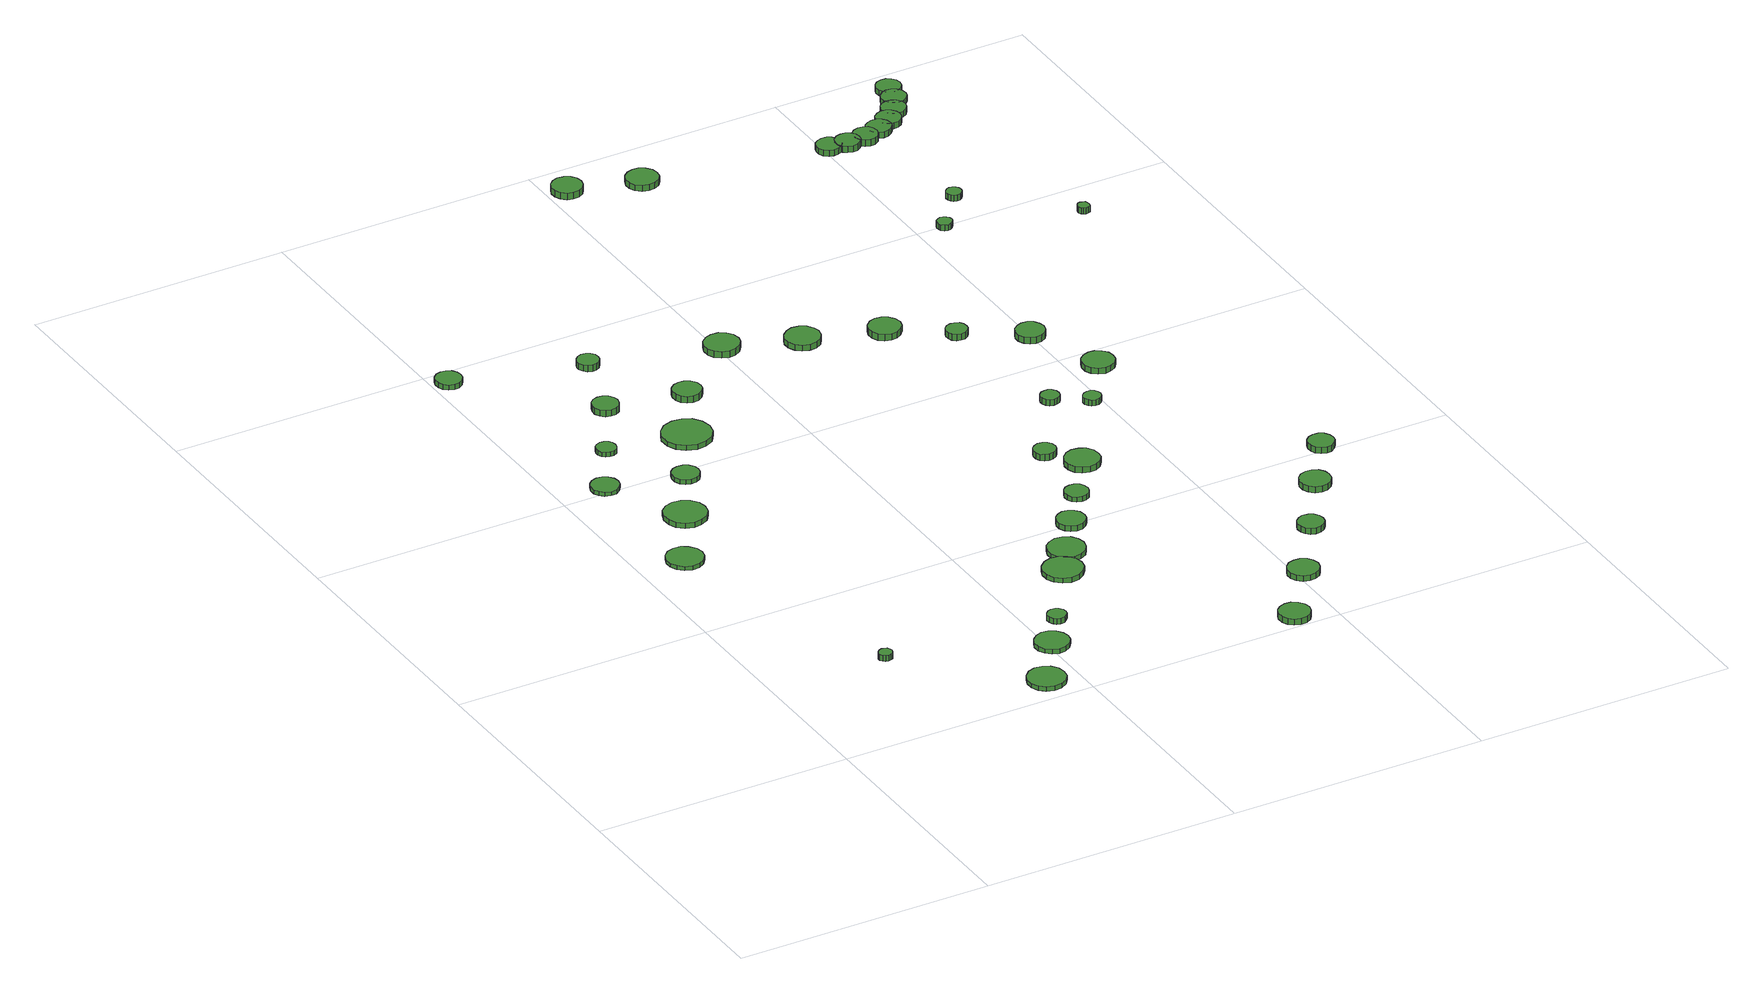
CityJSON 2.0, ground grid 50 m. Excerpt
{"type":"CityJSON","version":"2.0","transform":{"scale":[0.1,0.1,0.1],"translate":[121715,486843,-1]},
"CityObjects":{
"tree1":{"type":"SolitaryVegetationObject","attributes":{"function":"something"},"geometry":[{"type":"MultiSurface","lod":"1","boundaries":[[[0,1,2,3,4,5,6,7,8,9,10,11,12,13,14]],[[15,16,17,18,19,20,21,22,23,24,25,26,27,28,29]],[[0,29,28,1]],[[1,28,27,2]],[[2,27,26,3]],[[3,26,25,4]],[[4,25,24,5]],[[5,24,23,6]],[[6,23,22,7]],[[7,22,21,8]],[[8,21,20,9]],[[9,20,19,10]],[[10,19,18,11]],[[11,18,17,12]],[[12,17,16,13]],[[13,16,15,14]],[[14,15,29,0]]]}]},
"tree2":{"type":"SolitaryVegetationObject","attributes":{"function":"something"},"geometry":[{"type":"MultiSurface","lod":"1","boundaries":[[[30,31,32,33,34,35,36,37,38,39,40,41,42,43,44]],[[45,46,47,48,49,50,51,52,53,54,55,56,57,58,59]],[[30,59,58,31]],[[31,58,57,32]],[[32,57,56,33]],[[33,56,55,34]],[[34,55,54,35]],[[35,54,53,36]],[[36,53,52,37]],[[37,52,51,38]],[[38,51,50,39]],[[39,50,49,40]],[[40,49,48,41]],[[41,48,47,42]],[[42,47,46,43]],[[43,46,45,44]],[[44,45,59,30]]]}]},
"tree3":{"type":"SolitaryVegetationObject","attributes":{"function":"something"},"geometry":[{"type":"MultiSurface","lod":"1","boundaries":[[[60,61,62,63,64,65,66,67,68,69,70,71,72,73,74]],[[75,76,77,78,79,80,81,82,83,84,85,86,87,88,89]],[[60,89,88,61]],[[61,88,87,62]],[[62,87,86,63]],[[63,86,85,64]],[[64,85,84,65]],[[65,84,83,66]],[[66,83,82,67]],[[67,82,81,68]],[[68,81,80,69]],[[69,80,79,70]],[[70,79,78,71]],[[71,78,77,72]],[[72,77,76,73]],[[73,76,75,74]],[[74,75,89,60]]]}]},
"tree4":{"type":"SolitaryVegetationObject","attributes":{"function":"something"},"geometry":[{"type":"MultiSurface","lod":"1","boundaries":[[[90,91,92,93,94,95,96,97,98,99,100,101,102,103,104]],[[105,106,107,108,109,110,111,112,113,114,115,116,117,118,119]],[[90,119,118,91]],[[91,118,117,92]],[[92,117,116,93]],[[93,116,115,94]],[[94,115,114,95]],[[95,114,113,96]],[[96,113,112,97]],[[97,112,111,98]],[[98,111,110,99]],[[99,110,109,100]],[[100,109,108,101]],[[101,108,107,102]],[[102,107,106,103]],[[103,106,105,104]],[[104,105,119,90]]]}]},
"tree5":{"type":"SolitaryVegetationObject","attributes":{"function":"something"},"geometry":[{"type":"MultiSurface","lod":"1","boundaries":[[[120,121,122,123,124,125,126,127,128,129,130,131,132,133,134]],[[135,136,137,138,139,140,141,142,143,144,145,146,147,148,149]],[[120,149,148,121]],[[121,148,147,122]],[[122,147,146,123]],[[123,146,145,124]],[[124,145,144,125]],[[125,144,143,126]],[[126,143,142,127]],[[127,142,141,128]],[[128,141,140,129]],[[129,140,139,130]],[[130,139,138,131]],[[131,138,137,132]],[[132,137,136,133]],[[133,136,135,134]],[[134,135,149,120]]]}]},
"tree6":{"type":"SolitaryVegetationObject","attributes":{"function":"something"},"geometry":[{"type":"MultiSurface","lod":"1","boundaries":[[[150,151,152,153,154,155,156,157,158,159,160,161,162,163,164]],[[165,166,167,168,169,170,171,172,173,174,175,176,177,178,179]],[[150,179,178,151]],[[151,178,177,152]],[[152,177,176,153]],[[153,176,175,154]],[[154,175,174,155]],[[155,174,173,156]],[[156,173,172,157]],[[157,172,171,158]],[[158,171,170,159]],[[159,170,169,160]],[[160,169,168,161]],[[161,168,167,162]],[[162,167,166,163]],[[163,166,165,164]],[[164,165,179,150]]]}]},
"tree7":{"type":"SolitaryVegetationObject","attributes":{"function":"something"},"geometry":[{"type":"MultiSurface","lod":"1","boundaries":[[[180,181,182,183,184,185,186,187,188,189,190,191,192,193,194]],[[195,196,197,198,199,200,201,202,203,204,205,206,207,208,209]],[[180,209,208,181]],[[181,208,207,182]],[[182,207,206,183]],[[183,206,205,184]],[[184,205,204,185]],[[185,204,203,186]],[[186,203,202,187]],[[187,202,201,188]],[[188,201,200,189]],[[189,200,199,190]],[[190,199,198,191]],[[191,198,197,192]],[[192,197,196,193]],[[193,196,195,194]],[[194,195,209,180]]]}]},
"tree8":{"type":"SolitaryVegetationObject","attributes":{"function":"something"},"geometry":[{"type":"MultiSurface","lod":"1","boundaries":[[[210,211,212,213,214,215,216,217,218,219,220,221,222,223,224]],[[225,226,227,228,229,230,231,232,233,234,235,236,237,238,239]],[[210,239,238,211]],[[211,238,237,212]],[[212,237,236,213]],[[213,236,235,214]],[[214,235,234,215]],[[215,234,233,216]],[[216,233,232,217]],[[217,232,231,218]],[[218,231,230,219]],[[219,230,229,220]],[[220,229,228,221]],[[221,228,227,222]],[[222,227,226,223]],[[223,226,225,224]],[[224,225,239,210]]]}]},
"tree9":{"type":"SolitaryVegetationObject","attributes":{"function":"something"},"geometry":[{"type":"MultiSurface","lod":"1","boundaries":[[[240,241,242,243,244,245,246,247,248,249,250,251,252,253,254]],[[255,256,257,258,259,260,261,262,263,264,265,266,267,268,269]],[[240,269,268,241]],[[241,268,267,242]],[[242,267,266,243]],[[243,266,265,244]],[[244,265,264,245]],[[245,264,263,246]],[[246,263,262,247]],[[247,262,261,248]],[[248,261,260,249]],[[249,260,259,250]],[[250,259,258,251]],[[251,258,257,252]],[[252,257,256,253]],[[253,256,255,254]],[[254,255,269,240]]]}]},
"tree10":{"type":"SolitaryVegetationObject","attributes":{"function":"something"},"geometry":[{"type":"MultiSurface","lod":"1","boundaries":[[[270,271,272,273,274,275,276,277,278,279,280,281,282,283,284]],[[285,286,287,288,289,290,291,292,293,294,295,296,297,298,299]],[[270,299,298,271]],[[271,298,297,272]],[[272,297,296,273]],[[273,296,295,274]],[[274,295,294,275]],[[275,294,293,276]],[[276,293,292,277]],[[277,292,291,278]],[[278,291,290,279]],[[279,290,289,280]],[[280,289,288,281]],[[281,288,287,282]],[[282,287,286,283]],[[283,286,285,284]],[[284,285,299,270]]]}]},
"tree11":{"type":"SolitaryVegetationObject","attributes":{"function":"something"},"geometry":[{"type":"MultiSurface","lod":"1","boundaries":[[[300,301,302,303,304,305,306,307,308,309,310,311,312,313,314]],[[315,316,317,318,319,320,321,322,323,324,325,326,327,328,329]],[[300,329,328,301]],[[301,328,327,302]],[[302,327,326,303]],[[303,326,325,304]],[[304,325,324,305]],[[305,324,323,306]],[[306,323,322,307]],[[307,322,321,308]],[[308,321,320,309]],[[309,320,319,310]],[[310,319,318,311]],[[311,318,317,312]],[[312,317,316,313]],[[313,316,315,314]],[[314,315,329,300]]]}]},
"tree12":{"type":"SolitaryVegetationObject","attributes":{"function":"something"},"geometry":[{"type":"MultiSurface","lod":"1","boundaries":[[[330,331,332,333,334,335,336,337,338,339,340,341,342,343,344]],[[345,346,347,348,349,350,351,352,353,354,355,356,357,358,359]],[[330,359,358,331]],[[331,358,357,332]],[[332,357,356,333]],[[333,356,355,334]],[[334,355,354,335]],[[335,354,353,336]],[[336,353,352,337]],[[337,352,351,338]],[[338,351,350,339]],[[339,350,349,340]],[[340,349,348,341]],[[341,348,347,342]],[[342,347,346,343]],[[343,346,345,344]],[[344,345,359,330]]]}]},
"tree13":{"type":"SolitaryVegetationObject","attributes":{"function":"something"},"geometry":[{"type":"MultiSurface","lod":"1","boundaries":[[[360,361,362,363,364,365,366,367,368,369,370,371,372,373,374]],[[375,376,377,378,379,380,381,382,383,384,385,386,387,388,389]],[[360,389,388,361]],[[361,388,387,362]],[[362,387,386,363]],[[363,386,385,364]],[[364,385,384,365]],[[365,384,383,366]],[[366,383,382,367]],[[367,382,381,368]],[[368,381,380,369]],[[369,380,379,370]],[[370,379,378,371]],[[371,378,377,372]],[[372,377,376,373]],[[373,376,375,374]],[[374,375,389,360]]]}]},
"tree14":{"type":"SolitaryVegetationObject","attributes":{"function":"something"},"geometry":[{"type":"MultiSurface","lod":"1","boundaries":[[[390,391,392,393,394,395,396,397,398,399,400,401,402,403,404]],[[405,406,407,408,409,410,411,412,413,414,415,416,417,418,419]],[[390,419,418,391]],[[391,418,417,392]],[[392,417,416,393]],[[393,416,415,394]],[[394,415,414,395]],[[395,414,413,396]],[[396,413,412,397]],[[397,412,411,398]],[[398,411,410,399]],[[399,410,409,400]],[[400,409,408,401]],[[401,408,407,402]],[[402,407,406,403]],[[403,406,405,404]],[[404,405,419,390]]]}]},
"tree15":{"type":"SolitaryVegetationObject","attributes":{"function":"something"},"geometry":[{"type":"MultiSurface","lod":"1","boundaries":[[[420,421,422,423,424,425,426,427,428,429,430,431,432,433,434]],[[435,436,437,438,439,440,441,442,443,444,445,446,447,448,449]],[[420,449,448,421]],[[421,448,447,422]],[[422,447,446,423]],[[423,446,445,424]],[[424,445,444,425]],[[425,444,443,426]],[[426,443,442,427]],[[427,442,441,428]],[[428,441,440,429]],[[429,440,439,430]],[[430,439,438,431]],[[431,438,437,432]],[[432,437,436,433]],[[433,436,435,434]],[[434,435,449,420]]]}]},
"tree16":{"type":"SolitaryVegetationObject","attributes":{"function":"something"},"geometry":[{"type":"MultiSurface","lod":"1","boundaries":[[[450,451,452,453,454,455,456,457,458,459,460,461,462,463,464]],[[465,466,467,468,469,470,471,472,473,474,475,476,477,478,479]],[[450,479,478,451]],[[451,478,477,452]],[[452,477,476,453]],[[453,476,475,454]],[[454,475,474,455]],[[455,474,473,456]],[[456,473,472,457]],[[457,472,471,458]],[[458,471,470,459]],[[459,470,469,460]],[[460,469,468,461]],[[461,468,467,462]],[[462,467,466,463]],[[463,466,465,464]],[[464,465,479,450]]]}]},
"tree17":{"type":"SolitaryVegetationObject","attributes":{"function":"something"},"geometry":[{"type":"MultiSurface","lod":"1","boundaries":[[[480,481,482,483,484,485,486,487,488,489,490,491,492,493,494]],[[495,496,497,498,499,500,501,502,503,504,505,506,507,508,509]],[[480,509,508,481]],[[481,508,507,482]],[[482,507,506,483]],[[483,506,505,484]],[[484,505,504,485]],[[485,504,503,486]],[[486,503,502,487]],[[487,502,501,488]],[[488,501,500,489]],[[489,500,499,490]],[[490,499,498,491]],[[491,498,497,492]],[[492,497,496,493]],[[493,496,495,494]],[[494,495,509,480]]]}]},
"tree18":{"type":"SolitaryVegetationObject","attributes":{"function":"something"},"geometry":[{"type":"MultiSurface","lod":"1","boundaries":[[[510,511,512,513,514,515,516,517,518,519,520,521,522,523,524]],[[525,526,527,528,529,530,531,532,533,534,535,536,537,538,539]],[[510,539,538,511]],[[511,538,537,512]],[[512,537,536,513]],[[513,536,535,514]],[[514,535,534,515]],[[515,534,533,516]],[[516,533,532,517]],[[517,532,531,518]],[[518,531,530,519]],[[519,530,529,520]],[[520,529,528,521]],[[521,528,527,522]],[[522,527,526,523]],[[523,526,525,524]],[[524,525,539,510]]]}]},
"tree19":{"type":"SolitaryVegetationObject","attributes":{"function":"something"},"geometry":[{"type":"MultiSurface","lod":"1","boundaries":[[[540,541,542,543,544,545,546,547,548,549,550,551,552,553,554]],[[555,556,557,558,559,560,561,562,563,564,565,566,567,568,569]],[[540,569,568,541]],[[541,568,567,542]],[[542,567,566,543]],[[543,566,565,544]],[[544,565,564,545]],[[545,564,563,546]],[[546,563,562,547]],[[547,562,561,548]],[[548,561,560,549]],[[549,560,559,550]],[[550,559,558,551]],[[551,558,557,552]],[[552,557,556,553]],[[553,556,555,554]],[[554,555,569,540]]]}]},
"tree20":{"type":"SolitaryVegetationObject","attributes":{"function":"something"},"geometry":[{"type":"MultiSurface","lod":"1","boundaries":[[[570,571,572,573,574,575,576,577,578,579,580,581,582,583,584]],[[585,586,587,588,589,590,591,592,593,594,595,596,597,598,599]],[[570,599,598,571]],[[571,598,597,572]],[[572,597,596,573]],[[573,596,595,574]],[[574,595,594,575]],[[575,594,593,576]],[[576,593,592,577]],[[577,592,591,578]],[[578,591,590,579]],[[579,590,589,580]],[[580,589,588,581]],[[581,588,587,582]],[[582,587,586,583]],[[583,586,585,584]],[[584,585,599,570]]]}]},
"tree21":{"type":"SolitaryVegetationObject","attributes":{"function":"something"},"geometry":[{"type":"MultiSurface","lod":"1","boundaries":[[[600,601,602,603,604,605,606,607,608,609,610,611,612,613,614]],[[615,616,617,618,619,620,621,622,623,624,625,626,627,628,629]],[[600,629,628,601]],[[601,628,627,602]],[[602,627,626,603]],[[603,626,625,604]],[[604,625,624,605]],[[605,624,623,606]],[[606,623,622,607]],[[607,622,621,608]],[[608,621,620,609]],[[609,620,619,610]],[[610,619,618,611]],[[611,618,617,612]],[[612,617,616,613]],[[613,616,615,614]],[[614,615,629,600]]]}]},
"tree22":{"type":"SolitaryVegetationObject","attributes":{"function":"something"},"geometry":[{"type":"MultiSurface","lod":"1","boundaries":[[[630,631,632,633,634,635,636,637,638,639,640,641,642,643,644]],[[645,646,647,648,649,650,651,652,653,654,655,656,657,658,659]],[[630,659,658,631]],[[631,658,657,632]],[[632,657,656,633]],[[633,656,655,634]],[[634,655,654,635]],[[635,654,653,636]],[[636,653,652,637]],[[637,652,651,638]],[[638,651,650,639]],[[639,650,649,640]],[[640,649,648,641]],[[641,648,647,642]],[[642,647,646,643]],[[643,646,645,644]],[[644,645,659,630]]]}]},
"tree23":{"type":"SolitaryVegetationObject","attributes":{"function":"something"},"geometry":[{"type":"MultiSurface","lod":"1","boundaries":[[[660,661,662,663,664,665,666,667,668,669,670,671,672,673,674]],[[675,676,677,678,679,680,681,682,683,684,685,686,687,688,689]],[[660,689,688,661]],[[661,688,687,662]],[[662,687,686,663]],[[663,686,685,664]],[[664,685,684,665]],[[665,684,683,666]],[[666,683,682,667]],[[667,682,681,668]],[[668,681,680,669]],[[669,680,679,670]],[[670,679,678,671]],[[671,678,677,672]],[[672,677,676,673]],[[673,676,675,674]],[[674,675,689,660]]]}]},
"tree24":{"type":"SolitaryVegetationObject","attributes":{"function":"something"},"geometry":[{"type":"MultiSurface","lod":"1","boundaries":[[[690,691,692,693,694,695,696,697,698,699,700,701,702,703,704]],[[705,706,707,708,709,710,711,712,713,714,715,716,717,718,719]],[[690,719,718,691]],[[691,718,717,692]],[[692,717,716,693]],[[693,716,715,694]],[[694,715,714,695]],[[695,714,713,696]],[[696,713,712,697]],[[697,712,711,698]],[[698,711,710,699]],[[699,710,709,700]],[[700,709,708,701]],[[701,708,707,702]],[[702,707,706,703]],[[703,706,705,704]],[[704,705,719,690]]]}]},
"tree25":{"type":"SolitaryVegetationObject","attributes":{"function":"something"},"geometry":[{"type":"MultiSurface","lod":"1","boundaries":[[[720,721,722,723,724,725,726,727,728,729,730,731,732,733,734]],[[735,736,737,738,739,740,741,742,743,744,745,746,747,748,749]],[[720,749,748,721]],[[721,748,747,722]],[[722,747,746,723]],[[723,746,745,724]],[[724,745,744,725]],[[725,744,743,726]],[[726,743,742,727]],[[727,742,741,728]],[[728,741,740,729]],[[729,740,739,730]],[[730,739,738,731]],[[731,738,737,732]],[[732,737,736,733]],[[733,736,735,734]],[[734,735,749,720]]]}]},
"tree26":{"type":"SolitaryVegetationObject","attributes":{"function":"something"},"geometry":[{"type":"MultiSurface","lod":"1","boundaries":[[[750,751,752,753,754,755,756,757,758,759,760,761,762,763,764]],[[765,766,767,768,769,770,771,772,773,774,775,776,777,778,779]],[[750,779,778,751]],[[751,778,777,752]],[[752,777,776,753]],[[753,776,775,754]],[[754,775,774,755]],[[755,774,773,756]],[[756,773,772,757]],[[757,772,771,758]],[[758,771,770,759]],[[759,770,769,760]],[[760,769,768,761]],[[761,768,767,762]],[[762,767,766,763]],[[763,766,765,764]],[[764,765,779,750]]]}]},
"tree27":{"type":"SolitaryVegetationObject","attributes":{"function":"something"},"geometry":[{"type":"MultiSurface","lod":"1","boundaries":[[[780,781,782,783,784,785,786,787,788,789,790,791,792,793,794]],[[795,796,797,798,799,800,801,802,803,804,805,806,807,808,809]],[[780,809,808,781]],[[781,808,807,782]],[[782,807,806,783]],[[783,806,805,784]],[[784,805,804,785]],[[785,804,803,786]],[[786,803,802,787]],[[787,802,801,788]],[[788,801,800,789]],[[789,800,799,790]],[[790,799,798,791]],[[791,798,797,792]],[[792,797,796,793]],[[793,796,795,794]],[[794,795,809,780]]]}]},
"tree28":{"type":"SolitaryVegetationObject","attributes":{"function":"something"},"geometry":[{"type":"MultiSurface","lod":"1","boundaries":[[[810,811,812,813,814,815,816,817,818,819,820,821,822,823,824]],[[825,826,827,828,829,830,831,832,833,834,835,836,837,838,839]],[[810,839,838,811]],[[811,838,837,812]],[[812,837,836,813]],[[813,836,835,814]],[[814,835,834,815]],[[815,834,833,816]],[[816,833,832,817]],[[817,832,831,818]],[[818,831,830,819]],[[819,830,829,820]],[[820,829,828,821]],[[821,828,827,822]],[[822,827,826,823]],[[823,826,825,824]],[[824,825,839,810]]]}]},
"tree29":{"type":"SolitaryVegetationObject","attributes":{"function":"something"},"geometry":[{"type":"MultiSurface","lod":"1","boundaries":[[[840,841,842,843,844,845,846,847,848,849,850,851,852,853,854]],[[855,856,857,858,859,860,861,862,863,864,865,866,867,868,869]],[[840,869,868,841]],[[841,868,867,842]],[[842,867,866,843]],[[843,866,865,844]],[[844,865,864,845]],[[845,864,863,846]],[[846,863,862,847]],[[847,862,861,848]],[[848,861,860,849]],[[849,860,859,850]],[[850,859,858,851]],[[851,858,857,852]],[[852,857,856,853]],[[853,856,855,854]],[[854,855,869,840]]]}]},
"tree30":{"type":"SolitaryVegetationObject","attributes":{"function":"something"},"geometry":[{"type":"MultiSurface","lod":"1","boundaries":[[[870,871,872,873,874,875,876,877,878,879,880,881,882,883,884]],[[885,886,887,888,889,890,891,892,893,894,895,896,897,898,899]],[[870,899,898,871]],[[871,898,897,872]],[[872,897,896,873]],[[873,896,895,874]],[[874,895,894,875]],[[875,894,893,876]],[[876,893,892,877]],[[877,892,891,878]],[[878,891,890,879]],[[879,890,889,880]],[[880,889,888,881]],[[881,888,887,882]],[[882,887,886,883]],[[883,886,885,884]],[[884,885,899,870]]]}]},
"tree31":{"type":"SolitaryVegetationObject","attributes":{"function":"something"},"geometry":[{"type":"MultiSurface","lod":"1","boundaries":[[[900,901,902,903,904,905,906,907,908,909,910,911,912,913,914]],[[915,916,917,918,919,920,921,922,923,924,925,926,927,928,929]],[[900,929,928,901]],[[901,928,927,902]],[[902,927,926,903]],[[903,926,925,904]],[[904,925,924,905]],[[905,924,923,906]],[[906,923,922,907]],[[907,922,921,908]],[[908,921,920,909]],[[909,920,919,910]],[[910,919,918,911]],[[911,918,917,912]],[[912,917,916,913]],[[913,916,915,914]],[[914,915,929,900]]]}]},
"tree32":{"type":"SolitaryVegetationObject","attributes":{"function":"something"},"geometry":[{"type":"MultiSurface","lod":"1","boundaries":[[[930,931,932,933,934,935,936,937,938,939,940,941,942,943,944]],[[945,946,947,948,949,950,951,952,953,954,955,956,957,958,959]],[[930,959,958,931]],[[931,958,957,932]],[[932,957,956,933]],[[933,956,955,934]],[[934,955,954,935]],[[935,954,953,936]],[[936,953,952,937]],[[937,952,951,938]],[[938,951,950,939]],[[939,950,949,940]],[[940,949,948,941]],[[941,948,947,942]],[[942,947,946,943]],[[943,946,945,944]],[[944,945,959,930]]]}]},
"tree33":{"type":"SolitaryVegetationObject","attributes":{"function":"something"},"geometry":[{"type":"MultiSurface","lod":"1","boundaries":[[[960,961,962,963,964,965,966,967,968,969,970,971,972,973,974]],[[975,976,977,978,979,980,981,982,983,984,985,986,987,988,989]],[[960,989,988,961]],[[961,988,987,962]],[[962,987,986,963]],[[963,986,985,964]],[[964,985,984,965]],[[965,984,983,966]],[[966,983,982,967]],[[967,982,981,968]],[[968,981,980,969]],[[969,980,979,970]],[[970,979,978,971]],[[971,978,977,972]],[[972,977,976,973]],[[973,976,975,974]],[[974,975,989,960]]]}]},
"tree34":{"type":"SolitaryVegetationObject","attributes":{"function":"something"},"geometry":[{"type":"MultiSurface","lod":"1","boundaries":[[[990,991,992,993,994,995,996,997,998,999,1000,1001,1002,1003,1004]],[[1005,1006,1007,1008,1009,1010,1011,1012,1013,1014,1015,1016,1017,1018,1019]],[[990,1019,1018,991]],[[991,1018,1017,992]],[[992,1017,1016,993]],[[993,1016,1015,994]],[[994,1015,1014,995]],[[995,1014,1013,996]],[[996,1013,1012,997]],[[997,1012,1011,998]],[[998,1011,1010,999]],[[999,1010,1009,1000]],[[1000,1009,1008,1001]],[[1001,1008,1007,1002]],[[1002,1007,1006,1003]],[[1003,1006,1005,1004]],[[1004,1005,1019,990]]]}]},
"tree35":{"type":"SolitaryVegetationObject","attributes":{"function":"something"},"geometry":[{"type":"MultiSurface","lod":"1","boundaries":[[[1020,1021,1022,1023,1024,1025,1026,1027,1028,1029,1030,1031,1032,1033,1034]],[[1035,1036,1037,1038,1039,1040,1041,1042,1043,1044,1045,1046,1047,1048,1049]],[[1020,1049,1048,1021]],[[1021,1048,1047,1022]],[[1022,1047,1046,1023]],[[1023,1046,1045,1024]],[[1024,1045,1044,1025]],[[1025,1044,1043,1026]],[[1026,1043,1042,1027]],[[1027,1042,1041,1028]],[[1028,1041,1040,1029]],[[1029,1040,1039,1030]],[[1030,1039,1038,1031]],[[1031,1038,1037,1032]],[[1032,1037,1036,1033]],[[1033,1036,1035,1034]],[[1034,1035,1049,1020]]]}]},
"tree36":{"type":"SolitaryVegetationObject","attributes":{"function":"something"},"geometry":[{"type":"MultiSurface","lod":"1","boundaries":[[[1050,1051,1052,1053,1054,1055,1056,1057,1058,1059,1060,1061,1062,1063,1064]],[[1065,1066,1067,1068,1069,1070,1071,1072,1073,1074,1075,1076,1077,1078,1079]],[[1050,1079,1078,1051]],[[1051,1078,1077,1052]],[[1052,1077,1076,1053]],[[1053,1076,1075,1054]],[[1054,1075,1074,1055]],[[1055,1074,1073,1056]],[[1056,1073,1072,1057]],[[1057,1072,1071,1058]],[[1058,1071,1070,1059]],[[1059,1070,1069,1060]],[[1060,1069,1068,1061]],[[1061,1068,1067,1062]],[[1062,1067,1066,1063]],[[1063,1066,1065,1064]],[[1064,1065,1079,1050]]]}]},
"tree37":{"type":"SolitaryVegetationObject","attributes":{"function":"something"},"geometry":[{"type":"MultiSurface","lod":"1","boundaries":[[[1080,1081,1082,1083,1084,1085,1086,1087,1088,1089,1090,1091,1092,1093,1094]],[[1095,1096,1097,1098,1099,1100,1101,1102,1103,1104,1105,1106,1107,1108,1109]],[[1080,1109,1108,1081]],[[1081,1108,1107,1082]],[[1082,1107,1106,1083]],[[1083,1106,1105,1084]],[[1084,1105,1104,1085]],[[1085,1104,1103,1086]],[[1086,1103,1102,1087]],[[1087,1102,1101,1088]],[[1088,1101,1100,1089]],[[1089,1100,1099,1090]],[[1090,1099,1098,1091]],[[1091,1098,1097,1092]],[[1092,1097,1096,1093]],[[1093,1096,1095,1094]],[[1094,1095,1109,1080]]]}]},
"tree38":{"type":"SolitaryVegetationObject","attributes":{"function":"something"},"geometry":[{"type":"MultiSurface","lod":"1","boundaries":[[[1110,1111,1112,1113,1114,1115,1116,1117,1118,1119,1120,1121,1122,1123,1124]],[[1125,1126,1127,1128,1129,1130,1131,1132,1133,1134,1135,1136,1137,1138,1139]],[[1110,1139,1138,1111]],[[1111,1138,1137,1112]],[[1112,1137,1136,1113]],[[1113,1136,1135,1114]],[[1114,1135,1134,1115]],[[1115,1134,1133,1116]],[[1116,1133,1132,1117]],[[1117,1132,1131,1118]],[[1118,1131,1130,1119]],[[1119,1130,1129,1120]],[[1120,1129,1128,1121]],[[1121,1128,1127,1122]],[[1122,1127,1126,1123]],[[1123,1126,1125,1124]],[[1124,1125,1139,1110]]]}]},
"tree39":{"type":"SolitaryVegetationObject","attributes":{"function":"something"},"geometry":[{"type":"MultiSurface","lod":"1","boundaries":[[[1140,1141,1142,1143,1144,1145,1146,1147,1148,1149,1150,1151,1152,1153,1154]],[[1155,1156,1157,1158,1159,1160,1161,1162,1163,1164,1165,1166,1167,1168,1169]],[[1140,1169,1168,1141]],[[1141,1168,1167,1142]],[[1142,1167,1166,1143]],[[1143,1166,1165,1144]],[[1144,1165,1164,1145]],[[1145,1164,1163,1146]],[[1146,1163,1162,1147]],[[1147,1162,1161,1148]],[[1148,1161,1160,1149]],[[1149,1160,1159,1150]],[[1150,1159,1158,1151]],[[1151,1158,1157,1152]],[[1152,1157,1156,1153]],[[1153,1156,1155,1154]],[[1154,1155,1169,1140]]]}]},
"tree40":{"type":"SolitaryVegetationObject","attributes":{"function":"something"},"geometry":[{"type":"MultiSurface","lod":"1","boundaries":[[[1170,1171,1172,1173,1174,1175,1176,1177,1178,1179,1180,1181,1182,1183,1184]],[[1185,1186,1187,1188,1189,1190,1191,1192,1193,1194,1195,1196,1197,1198,1199]],[[1170,1199,1198,1171]],[[1171,1198,1197,1172]],[[1172,1197,1196,1173]],[[1173,1196,1195,1174]],[[1174,1195,1194,1175]],[[1175,1194,1193,1176]],[[1176,1193,1192,1177]],[[1177,1192,1191,1178]],[[1178,1191,1190,1179]],[[1179,1190,1189,1180]],[[1180,1189,1188,1181]],[[1181,1188,1187,1182]],[[1182,1187,1186,1183]],[[1183,1186,1185,1184]],[[1184,1185,1199,1170]]]}]},
"tree41":{"type":"SolitaryVegetationObject","attributes":{"function":"something"},"geometry":[{"type":"MultiSurface","lod":"1","boundaries":[[[1200,1201,1202,1203,1204,1205,1206,1207,1208,1209,1210,1211,1212,1213,1214]],[[1215,1216,1217,1218,1219,1220,1221,1222,1223,1224,1225,1226,1227,1228,1229]],[[1200,1229,1228,1201]],[[1201,1228,1227,1202]],[[1202,1227,1226,1203]],[[1203,1226,1225,1204]],[[1204,1225,1224,1205]],[[1205,1224,1223,1206]],[[1206,1223,1222,1207]],[[1207,1222,1221,1208]],[[1208,1221,1220,1209]],[[1209,1220,1219,1210]],[[1210,1219,1218,1211]],[[1211,1218,1217,1212]],[[1212,1217,1216,1213]],[[1213,1216,1215,1214]],[[1214,1215,1229,1200]]]}]},
"tree42":{"type":"SolitaryVegetationObject","attributes":{"function":"something"},"geometry":[{"type":"MultiSurface","lod":"1","boundaries":[[[1230,1231,1232,1233,1234,1235,1236,1237,1238,1239,1240,1241,1242,1243,1244]],[[1245,1246,1247,1248,1249,1250,1251,1252,1253,1254,1255,1256,1257,1258,1259]],[[1230,1259,1258,1231]],[[1231,1258,1257,1232]],[[1232,1257,1256,1233]],[[1233,1256,1255,1234]],[[1234,1255,1254,1235]],[[1235,1254,1253,1236]],[[1236,1253,1252,1237]],[[1237,1252,1251,1238]],[[1238,1251,1250,1239]],[[1239,1250,1249,1240]],[[1240,1249,1248,1241]],[[1241,1248,1247,1242]],[[1242,1247,1246,1243]],[[1243,1246,1245,1244]],[[1244,1245,1259,1230]]]}]},
"tree43":{"type":"SolitaryVegetationObject","attributes":{"function":"something"},"geometry":[{"type":"MultiSurface","lod":"1","boundaries":[[[1260,1261,1262,1263,1264,1265,1266,1267,1268,1269,1270,1271,1272,1273,1274]],[[1275,1276,1277,1278,1279,1280,1281,1282,1283,1284,1285,1286,1287,1288,1289]],[[1260,1289,1288,1261]],[[1261,1288,1287,1262]],[[1262,1287,1286,1263]],[[1263,1286,1285,1264]],[[1264,1285,1284,1265]],[[1265,1284,1283,1266]],[[1266,1283,1282,1267]],[[1267,1282,1281,1268]],[[1268,1281,1280,1269]],[[1269,1280,1279,1270]],[[1270,1279,1278,1271]],[[1271,1278,1277,1272]],[[1272,1277,1276,1273]],[[1273,1276,1275,1274]],[[1274,1275,1289,1260]]]}]},
"tree44":{"type":"SolitaryVegetationObject","attributes":{"function":"something"},"geometry":[{"type":"MultiSurface","lod":"1","boundaries":[[[1290,1291,1292,1293,1294,1295,1296,1297,1298,1299,1300,1301,1302,1303,1304]],[[1305,1306,1307,1308,1309,1310,1311,1312,1313,1314,1315,1316,1317,1318,1319]],[[1290,1319,1318,1291]],[[1291,1318,1317,1292]],[[1292,1317,1316,1293]],[[1293,1316,1315,1294]],[[1294,1315,1314,1295]],[[1295,1314,1313,1296]],[[1296,1313,1312,1297]],[[1297,1312,1311,1298]],[[1298,1311,1310,1299]],[[1299,1310,1309,1300]],[[1300,1309,1308,1301]],[[1301,1308,1307,1302]],[[1302,1307,1306,1303]],[[1303,1306,1305,1304]],[[1304,1305,1319,1290]]]}]},
"tree45":{"type":"SolitaryVegetationObject","attributes":{"function":"something"},"geometry":[{"type":"MultiSurface","lod":"1","boundaries":[[[1320,1321,1322,1323,1324,1325,1326,1327,1328,1329,1330,1331,1332,1333,1334]],[[1335,1336,1337,1338,1339,1340,1341,1342,1343,1344,1345,1346,1347,1348,1349]],[[1320,1349,1348,1321]],[[1321,1348,1347,1322]],[[1322,1347,1346,1323]],[[1323,1346,1345,1324]],[[1324,1345,1344,1325]],[[1325,1344,1343,1326]],[[1326,1343,1342,1327]],[[1327,1342,1341,1328]],[[1328,1341,1340,1329]],[[1329,1340,1339,1330]],[[1330,1339,1338,1331]],[[1331,1338,1337,1332]],[[1332,1337,1336,1333]],[[1333,1336,1335,1334]],[[1334,1335,1349,1320]]]}]},
"tree46":{"type":"SolitaryVegetationObject","attributes":{"function":"something"},"geometry":[{"type":"MultiSurface","lod":"1","boundaries":[[[1350,1351,1352,1353,1354,1355,1356,1357,1358,1359,1360,1361,1362,1363,1364]],[[1365,1366,1367,1368,1369,1370,1371,1372,1373,1374,1375,1376,1377,1378,1379]],[[1350,1379,1378,1351]],[[1351,1378,1377,1352]],[[1352,1377,1376,1353]],[[1353,1376,1375,1354]],[[1354,1375,1374,1355]],[[1355,1374,1373,1356]],[[1356,1373,1372,1357]],[[1357,1372,1371,1358]],[[1358,1371,1370,1359]],[[1359,1370,1369,1360]],[[1360,1369,1368,1361]],[[1361,1368,1367,1362]],[[1362,1367,1366,1363]],[[1363,1366,1365,1364]],[[1364,1365,1379,1350]]]}]}
},
"vertices":[
[242,262,21],[241,267,21],[238,272,21],[233,274,21],[228,275,21],[223,273,21],[219,270,21],[216,265,21],[216,259,21],[219,254,21],[223,251,21],[228,249,21],[233,250,21],[238,252,21],[241,257,21],[241,257,9],[238,252,9],[233,250,9],[228,249,9],[223,251,9],[219,254,9],[216,259,9],[216,265,9],[219,270,9],[223,273,9],[228,275,9],[233,274,9],[238,272,9],[241,267,9],[242,262,9],
[125,729,15],[122,743,15],[113,755,15],[101,763,15],[86,764,15],[72,760,15],[62,750,15],[56,736,15],[56,722,15],[62,709,15],[72,699,15],[86,694,15],[101,696,15],[113,703,15],[122,715,15],[122,715,7],[113,703,7],[101,696,7],[86,694,7],[72,699,7],[62,709,7],[56,722,7],[56,736,7],[62,750,7],[72,760,7],[86,764,7],[101,763,7],[113,755,7],[122,743,7],[125,729,7],
[117,1013,15],[115,1024,15],[108,1033,15],[99,1038,15],[88,1040,15],[77,1036,15],[69,1029,15],[64,1018,15],[64,1007,15],[69,997,15],[77,990,15],[88,986,15],[99,987,15],[108,993,15],[115,1002,15],[115,1002,7],[108,993,7],[99,987,7],[88,986,7],[77,990,7],[69,997,7],[64,1007,7],[64,1018,7],[69,1029,7],[77,1036,7],[88,1040,7],[99,1038,7],[108,1033,7],[115,1024,7],[117,1013,7],
[205,859,17],[202,875,17],[192,889,17],[177,897,17],[161,899,17],[145,894,17],[132,883,17],[126,867,17],[126,850,17],[132,835,17],[145,824,17],[161,819,17],[177,821,17],[192,829,17],[202,842,17],[202,842,7],[192,829,7],[177,821,7],[161,819,7],[145,824,7],[132,835,7],[126,850,7],[126,867,7],[132,883,7],[145,894,7],[161,899,7],[177,897,7],[192,889,7],[202,875,7],[205,859,7],
[474,57,15],[471,72,15],[462,84,15],[449,91,15],[434,93,15],[420,88,15],[409,78,15],[403,64,15],[403,50,15],[409,36,15],[420,26,15],[434,21,15],[449,23,15],[462,30,15],[471,42,15],[471,42,6],[462,30,6],[449,23,6],[434,21,6],[420,26,6],[409,36,6],[403,50,6],[403,64,6],[409,78,6],[420,88,6],[434,93,6],[449,91,6],[462,84,6],[471,72,6],[474,57,6],
[57,1465,16],[55,1475,16],[49,1484,16],[40,1489,16],[30,1490,16],[20,1487,16],[12,1480,16],[8,1470,16],[8,1460,16],[12,1450,16],[20,1443,16],[30,1440,16],[40,1441,16],[49,1446,16],[55,1455,16],[55,1455,6],[49,1446,6],[40,1441,6],[30,1440,6],[20,1443,6],[12,1450,6],[8,1460,6],[8,1470,6],[12,1480,6],[20,1487,6],[30,1490,6],[40,1489,6],[49,1484,6],[55,1475,6],[57,1465,6],
[175,1124,15],[173,1132,15],[169,1138,15],[162,1142,15],[154,1143,15],[146,1140,15],[140,1135,15],[137,1128,15],[137,1120,15],[140,1112,15],[146,1107,15],[154,1105,15],[162,1105,15],[169,1109,15],[173,1116,15],[173,1116,6],[169,1109,6],[162,1105,6],[154,1105,6],[146,1107,6],[140,1112,6],[137,1120,6],[137,1128,6],[140,1135,6],[146,1140,6],[154,1143,6],[162,1142,6],[169,1138,6],[173,1132,6],[175,1124,6],
[260,979,15],[258,989,15],[251,998,15],[242,1003,15],[231,1004,15],[221,1001,15],[213,994,15],[209,984,15],[209,973,15],[213,963,15],[221,956,15],[231,953,15],[242,954,15],[251,959,15],[258,968,15],[258,968,6],[251,959,6],[242,954,6],[231,953,6],[221,956,6],[213,963,6],[209,973,6],[209,984,6],[213,994,6],[221,1001,6],[231,1004,6],[242,1003,6],[251,998,6],[258,989,6],[260,979,6],
[541,160,15],[538,173,15],[530,184,15],[518,191,15],[505,193,15],[492,188,15],[482,179,15],[476,167,15],[476,153,15],[482,141,15],[492,132,15],[505,127,15],[518,129,15],[530,136,15],[538,147,15],[538,147,6],[530,136,6],[518,129,6],[505,127,6],[492,132,6],[482,141,6],[476,153,6],[476,167,6],[482,179,6],[492,188,6],[505,193,6],[518,191,6],[530,184,6],[538,173,6],[541,160,6],
[251,1249,19],[249,1259,19],[243,1268,19],[234,1273,19],[224,1274,19],[214,1271,19],[206,1264,19],[202,1254,19],[202,1244,19],[206,1234,19],[214,1227,19],[224,1224,19],[234,1225,19],[243,1230,19],[249,1239,19],[249,1239,6],[243,1230,6],[234,1225,6],[224,1224,6],[214,1227,6],[206,1234,6],[202,1244,6],[202,1254,6],[206,1264,6],[214,1271,6],[224,1274,6],[234,1273,6],[243,1268,6],[249,1259,6],[251,1249,6],
[577,232,17],[576,239,17],[571,246,17],[565,249,17],[557,250,17],[550,248,17],[545,243,17],[541,236,17],[541,228,17],[545,221,17],[550,216,17],[557,214,17],[565,215,17],[571,219,17],[576,225,17],[576,225,6],[571,219,6],[565,215,6],[557,214,6],[550,216,6],[545,221,6],[541,228,6],[541,236,6],[545,243,6],[550,248,6],[557,250,6],[565,249,6],[571,246,6],[576,239,6],[577,232,6],
[350,1096,16],[346,1115,16],[335,1131,16],[318,1140,16],[299,1142,16],[280,1136,16],[266,1123,16],[258,1106,16],[258,1086,16],[266,1069,16],[280,1056,16],[299,1050,16],[318,1052,16],[335,1061,16],[346,1077,16],[346,1077,6],[335,1061,6],[318,1052,6],[299,1050,6],[280,1056,6],[266,1069,6],[258,1086,6],[258,1106,6],[266,1123,6],[280,1136,6],[299,1142,6],[318,1140,6],[335,1131,6],[346,1115,6],[350,1096,6],
[292,1390,22],[291,1399,22],[285,1406,22],[278,1410,22],[269,1411,22],[261,1408,22],[255,1402,22],[251,1394,22],[251,1386,22],[255,1378,22],[261,1372,22],[269,1369,22],[278,1370,22],[285,1374,22],[291,1382,22],[291,1382,9],[285,1374,9],[278,1370,9],[269,1369,9],[261,1372,9],[255,1378,9],[251,1386,9],[251,1394,9],[255,1402,9],[261,1408,9],[269,1411,9],[278,1410,9],[285,1406,9],[291,1399,9],[292,1390,9],
[402,1219,20],[400,1230,20],[393,1240,20],[383,1245,20],[372,1246,20],[361,1243,20],[352,1235,20],[348,1225,20],[348,1213,20],[352,1203,20],[361,1195,20],[372,1192,20],[383,1193,20],[393,1199,20],[400,1208,20],[400,1208,7],[393,1199,7],[383,1193,7],[372,1192,7],[361,1195,7],[352,1203,7],[348,1213,7],[348,1225,7],[352,1235,7],[361,1243,7],[372,1246,7],[383,1245,7],[393,1240,7],[400,1230,7],[402,1219,7],
[686,366,16],[683,381,16],[673,394,16],[660,402,16],[644,404,16],[629,399,16],[617,388,16],[611,374,16],[611,358,16],[617,344,16],[629,333,16],[644,328,16],[660,330,16],[673,338,16],[683,351,16],[683,351,6],[673,338,6],[660,330,6],[644,328,6],[629,333,6],[617,344,6],[611,358,6],[611,374,6],[617,388,6],[629,399,6],[644,404,6],[660,402,6],[673,394,6],[683,381,6],[686,366,6],
[723,424,16],[720,438,16],[712,450,16],[699,457,16],[684,459,16],[670,454,16],[659,445,16],[653,431,16],[653,416,16],[659,403,16],[670,393,16],[684,388,16],[699,390,16],[712,397,16],[720,409,16],[720,409,6],[712,397,6],[699,390,6],[684,388,6],[670,393,6],[659,403,6],[653,416,6],[653,431,6],[659,445,6],[670,454,6],[684,459,6],[699,457,6],[712,450,6],[720,438,6],[723,424,6],
[770,503,17],[768,515,17],[761,524,17],[751,530,17],[740,531,17],[729,527,17],[721,520,17],[716,509,17],[716,498,17],[721,487,17],[729,480,17],[740,476,17],[751,477,17],[761,483,17],[768,492,17],[768,492,6],[761,483,6],[751,477,6],[740,476,6],[729,480,6],[721,487,6],[716,498,6],[716,509,6],[721,520,6],[729,527,6],[740,531,6],[751,530,6],[761,524,6],[768,515,6],[770,503,6],
[541,1328,19],[538,1342,19],[530,1353,19],[518,1360,19],[504,1361,19],[491,1357,19],[480,1348,19],[475,1335,19],[475,1321,19],[480,1309,19],[491,1300,19],[504,1295,19],[518,1297,19],[530,1304,19],[538,1315,19],[538,1315,6],[530,1304,6],[518,1297,6],[504,1295,6],[491,1300,6],[480,1309,6],[475,1321,6],[475,1335,6],[480,1348,6],[491,1357,6],[504,1361,6],[518,1360,6],[530,1353,6],[538,1342,6],[541,1328,6],
[955,30,19],[952,42,19],[945,52,19],[934,59,19],[922,60,19],[910,56,19],[901,48,19],[896,37,19],[896,24,19],[901,13,19],[910,5,19],[922,1,19],[934,2,19],[945,8,19],[952,18,19],[952,18,7],[945,8,7],[934,2,7],[922,1,7],[910,5,7],[901,13,7],[896,24,7],[896,37,7],[901,48,7],[910,56,7],[922,60,7],[934,59,7],[945,52,7],[952,42,7],[955,30,7],
[822,582,16],[820,591,16],[815,599,16],[806,604,16],[797,605,16],[788,602,16],[781,596,16],[777,587,16],[777,577,16],[781,568,16],[788,562,16],[797,559,16],[806,560,16],[815,565,16],[820,573,16],[820,573,6],[815,565,6],[806,560,6],[797,559,6],[788,562,6],[781,568,6],[777,577,6],[777,587,6],[781,596,6],[788,602,6],[797,605,6],[806,604,6],[815,599,6],[820,591,6],[822,582,6],
[677,1281,17],[674,1294,17],[666,1305,17],[654,1312,17],[640,1314,17],[627,1309,17],[617,1300,17],[611,1288,17],[611,1274,17],[617,1261,17],[627,1252,17],[640,1248,17],[654,1249,17],[666,1256,17],[674,1267,17],[674,1267,5],[666,1256,5],[654,1249,5],[640,1248,5],[627,1252,5],[617,1261,5],[611,1274,5],[611,1288,5],[617,1300,5],[627,1309,5],[640,1314,5],[654,1312,5],[666,1305,5],[674,1294,5],[677,1281,5],
[841,731,19],[839,740,19],[834,747,19],[826,751,19],[817,752,19],[809,749,19],[802,743,19],[799,735,19],[799,727,19],[802,718,19],[809,713,19],[817,710,19],[826,711,19],[834,715,19],[839,722,19],[839,722,6],[834,715,6],[826,711,6],[817,710,6],[809,713,6],[802,718,6],[799,727,6],[799,735,6],[802,743,6],[809,749,6],[817,752,6],[826,751,6],[834,747,6],[839,740,6],[841,731,6],
[1042,151,20],[1039,163,20],[1032,173,20],[1021,179,20],[1009,180,20],[997,177,20],[988,168,20],[983,157,20],[983,145,20],[988,134,20],[997,125,20],[1009,122,20],[1021,123,20],[1032,129,20],[1039,139,20],[1039,139,8],[1032,129,8],[1021,123,8],[1009,122,8],[997,125,8],[988,134,8],[983,145,8],[983,157,8],[988,168,8],[997,177,8],[1009,180,8],[1021,179,8],[1032,173,8],[1039,163,8],[1042,151,8],
[896,674,17],[894,687,17],[885,699,17],[873,705,17],[860,707,17],[847,703,17],[836,693,17],[831,681,17],[831,667,17],[836,654,17],[847,645,17],[860,641,17],[873,642,17],[885,649,17],[894,660,17],[894,660,5],[885,649,5],[873,642,5],[860,641,5],[847,645,5],[836,654,5],[831,667,5],[831,681,5],[836,693,5],[847,703,5],[860,707,5],[873,705,5],[885,699,5],[894,687,5],[896,674,5],
[564,1926,23],[562,1938,23],[555,1947,23],[544,1953,23],[532,1955,23],[521,1951,23],[512,1943,23],[507,1932,23],[507,1920,23],[512,1909,23],[521,1900,23],[532,1897,23],[544,1898,23],[555,1904,23],[562,1914,23],[562,1914,10],[555,1904,10],[544,1898,10],[532,1897,10],[521,1900,10],[512,1909,10],[507,1920,10],[507,1932,10],[512,1943,10],[521,1951,10],[532,1955,10],[544,1953,10],[555,1947,10],[562,1938,10],[564,1926,10],
[815,1235,19],[812,1248,19],[804,1258,19],[793,1264,19],[781,1266,19],[769,1262,19],[759,1253,19],[754,1242,19],[754,1229,19],[759,1217,19],[769,1209,19],[781,1205,19],[793,1206,19],[804,1213,19],[812,1223,19],[812,1223,6],[804,1213,6],[793,1206,6],[781,1205,6],[769,1209,6],[759,1217,6],[754,1229,6],[754,1242,6],[759,1253,6],[769,1262,6],[781,1266,6],[793,1264,6],[804,1258,6],[812,1248,6],[815,1235,6],
[934,882,22],[933,889,22],[928,895,22],[922,899,22],[915,899,22],[907,897,22],[902,892,22],[899,885,22],[899,878,22],[902,871,22],[907,866,22],[915,864,22],[922,865,22],[928,868,22],[933,874,22],[933,874,10],[928,868,10],[922,865,10],[915,864,10],[907,866,10],[902,871,10],[899,878,10],[899,885,10],[902,892,10],[907,897,10],[915,899,10],[922,899,10],[928,895,10],[933,889,10],[934,882,10],
[1126,281,20],[1124,291,20],[1118,299,20],[1109,304,20],[1098,306,20],[1089,302,20],[1081,295,20],[1077,286,20],[1077,275,20],[1081,266,20],[1089,259,20],[1098,256,20],[1109,257,20],[1118,262,20],[1124,270,20],[1124,270,8],[1118,262,8],[1109,257,8],[1098,256,8],[1089,259,8],[1081,266,8],[1077,275,8],[1077,286,8],[1081,295,8],[1089,302,8],[1098,306,8],[1109,304,8],[1118,299,8],[1124,291,8],[1126,281,8],
[695,1886,22],[693,1898,22],[685,1908,22],[674,1915,22],[662,1916,22],[650,1912,22],[640,1904,22],[635,1892,22],[635,1880,22],[640,1868,22],[650,1859,22],[662,1856,22],[674,1857,22],[685,1863,22],[693,1873,22],[693,1873,10],[685,1863,10],[674,1857,10],[662,1856,10],[650,1859,10],[640,1868,10],[635,1880,10],[635,1892,10],[640,1904,10],[650,1912,10],[662,1916,10],[674,1915,10],[685,1908,10],[693,1898,10],[695,1886,10],
[998,844,21],[996,851,21],[992,857,21],[986,861,21],[979,861,21],[972,859,21],[967,854,21],[964,848,21],[964,841,21],[967,835,21],[972,830,21],[979,828,21],[986,828,21],[992,832,21],[996,838,21],[996,838,9],[992,832,9],[986,828,9],[979,828,9],[972,830,9],[967,835,9],[964,841,9],[964,848,9],[967,854,9],[972,859,9],[979,861,9],[986,861,9],[992,857,9],[996,851,9],[998,844,9],
[907,1160,22],[906,1168,22],[901,1175,22],[893,1179,22],[885,1180,22],[877,1178,22],[870,1172,22],[867,1164,22],[867,1156,22],[870,1148,22],[877,1142,22],[885,1140,22],[893,1141,22],[901,1145,22],[906,1152,22],[906,1152,9],[901,1145,9],[893,1141,9],[885,1140,9],[877,1142,9],[870,1148,9],[867,1156,9],[867,1164,9],[870,1172,9],[877,1178,9],[885,1180,9],[893,1179,9],[901,1175,9],[906,1168,9],[907,1160,9],
[1210,405,20],[1208,417,20],[1201,427,20],[1190,433,20],[1178,434,20],[1166,430,20],[1157,422,20],[1152,411,20],[1152,399,20],[1157,387,20],[1166,379,20],[1178,375,20],[1190,377,20],[1201,383,20],[1208,393,20],[1208,393,8],[1201,383,8],[1190,377,8],[1178,375,8],[1166,379,8],[1157,387,8],[1152,399,8],[1152,411,8],[1157,422,8],[1166,430,8],[1178,434,8],[1190,433,8],[1201,427,8],[1208,417,8],[1210,405,8],
[1019,1083,29],[1016,1094,29],[1010,1103,29],[1000,1109,29],[988,1110,29],[978,1106,29],[969,1099,29],[964,1088,29],[964,1077,29],[969,1066,29],[978,1059,29],[988,1055,29],[1000,1056,29],[1010,1062,29],[1016,1071,29],[1016,1071,16],[1010,1062,16],[1000,1056,16],[988,1055,16],[978,1059,16],[969,1066,16],[964,1077,16],[964,1088,16],[969,1099,16],[978,1106,16],[988,1110,16],[1000,1109,16],[1010,1103,16],[1016,1094,16],[1019,1083,16],
[1077,939,26],[1075,951,26],[1067,961,26],[1056,968,26],[1044,969,26],[1032,965,26],[1022,957,26],[1017,945,26],[1017,932,26],[1022,921,26],[1032,912,26],[1044,908,26],[1056,910,26],[1067,916,26],[1075,926,26],[1075,926,14],[1067,916,14],[1056,910,14],[1044,908,14],[1032,912,14],[1022,921,14],[1017,932,14],[1017,945,14],[1022,957,14],[1032,965,14],[1044,969,14],[1056,968,14],[1067,961,14],[1075,951,14],[1077,939,14],
[1279,512,20],[1277,522,20],[1271,531,20],[1262,536,20],[1252,537,20],[1242,534,20],[1234,527,20],[1230,517,20],[1230,507,20],[1234,497,20],[1242,491,20],[1252,487,20],[1262,488,20],[1271,494,20],[1277,502,20],[1277,502,8],[1271,494,8],[1262,488,8],[1252,487,8],[1242,491,8],[1234,497,8],[1230,507,8],[1230,517,8],[1234,527,8],[1242,534,8],[1252,537,8],[1262,536,8],[1271,531,8],[1277,522,8],[1279,512,8],
[1066,1490,22],[1065,1496,22],[1061,1501,22],[1056,1504,22],[1050,1505,22],[1044,1503,22],[1039,1499,22],[1037,1494,22],[1037,1487,22],[1039,1482,22],[1044,1478,22],[1050,1476,22],[1056,1477,22],[1061,1480,22],[1065,1485,22],[1065,1485,10],[1061,1480,10],[1056,1477,10],[1050,1476,10],[1044,1478,10],[1039,1482,10],[1037,1487,10],[1037,1494,10],[1039,1499,10],[1044,1503,10],[1050,1505,10],[1056,1504,10],[1061,1501,10],[1065,1496,10],[1066,1490,10],
[1028,1818,24],[1026,1827,24],[1020,1835,24],[1012,1840,24],[1002,1841,24],[993,1838,24],[985,1832,24],[981,1823,24],[981,1813,24],[985,1804,24],[993,1798,24],[1002,1795,24],[1012,1796,24],[1020,1800,24],[1026,1808,24],[1026,1808,12],[1020,1800,12],[1012,1796,12],[1002,1795,12],[993,1798,12],[985,1804,12],[981,1813,12],[981,1823,12],[985,1832,12],[993,1838,12],[1002,1841,12],[1012,1840,12],[1020,1835,12],[1026,1827,12],[1028,1818,12],
[1062,1811,26],[1060,1821,26],[1054,1828,26],[1046,1833,26],[1036,1834,26],[1027,1831,26],[1019,1825,26],[1015,1816,26],[1015,1806,26],[1019,1797,26],[1027,1791,26],[1036,1788,26],[1046,1789,26],[1054,1794,26],[1060,1801,26],[1060,1801,13],[1054,1794,13],[1046,1789,13],[1036,1788,13],[1027,1791,13],[1019,1797,13],[1015,1806,13],[1015,1816,13],[1019,1825,13],[1027,1831,13],[1036,1834,13],[1046,1833,13],[1054,1828,13],[1060,1821,13],[1062,1811,13],
[1129,1568,24],[1128,1574,24],[1124,1579,24],[1119,1582,24],[1113,1583,24],[1107,1581,24],[1103,1577,24],[1100,1571,24],[1100,1565,24],[1103,1559,24],[1107,1555,24],[1113,1553,24],[1119,1554,24],[1124,1557,24],[1128,1562,24],[1128,1562,12],[1124,1557,12],[1119,1554,12],[1113,1553,12],[1107,1555,12],[1103,1559,12],[1100,1565,12],[1100,1571,12],[1103,1577,12],[1107,1581,12],[1113,1583,12],[1119,1582,12],[1124,1579,12],[1128,1574,12],[1129,1568,12],
[1099,1814,26],[1097,1824,26],[1092,1832,26],[1083,1836,26],[1073,1837,26],[1064,1834,26],[1057,1828,26],[1053,1819,26],[1053,1809,26],[1057,1800,26],[1064,1794,26],[1073,1791,26],[1083,1792,26],[1092,1797,26],[1097,1805,26],[1097,1805,13],[1092,1797,13],[1083,1792,13],[1073,1791,13],[1064,1794,13],[1057,1800,13],[1053,1809,13],[1053,1819,13],[1057,1828,13],[1064,1834,13],[1073,1837,13],[1083,1836,13],[1092,1832,13],[1097,1824,13],[1099,1814,13],
[1133,1825,26],[1131,1835,26],[1125,1842,26],[1117,1847,26],[1107,1848,26],[1098,1845,26],[1090,1839,26],[1086,1830,26],[1086,1820,26],[1090,1811,26],[1098,1805,26],[1107,1802,26],[1117,1803,26],[1125,1808,26],[1131,1815,26],[1131,1815,14],[1125,1808,14],[1117,1803,14],[1107,1802,14],[1098,1805,14],[1090,1811,14],[1086,1820,14],[1086,1830,14],[1090,1839,14],[1098,1845,14],[1107,1848,14],[1117,1847,14],[1125,1842,14],[1131,1835,14],[1133,1825,14],
[1285,1388,42],[1284,1392,42],[1282,1396,42],[1277,1398,42],[1273,1399,42],[1268,1398,42],[1265,1394,42],[1263,1390,42],[1263,1385,42],[1265,1381,42],[1268,1378,42],[1273,1376,42],[1277,1377,42],[1282,1379,42],[1284,1383,42],[1284,1383,30],[1282,1379,30],[1277,1377,30],[1273,1376,30],[1268,1378,30],[1265,1381,30],[1263,1385,30],[1263,1390,30],[1265,1394,30],[1268,1398,30],[1273,1399,30],[1277,1398,30],[1282,1396,30],[1284,1392,30],[1285,1388,30],
[1163,1844,26],[1161,1853,26],[1155,1861,26],[1147,1866,26],[1137,1867,26],[1128,1864,26],[1120,1858,26],[1116,1849,26],[1116,1839,26],[1120,1830,26],[1128,1823,26],[1137,1820,26],[1147,1821,26],[1155,1826,26],[1161,1834,26],[1161,1834,14],[1155,1826,14],[1147,1821,14],[1137,1820,14],[1128,1823,14],[1120,1830,14],[1116,1839,14],[1116,1849,14],[1120,1858,14],[1128,1864,14],[1137,1867,14],[1147,1866,14],[1155,1861,14],[1161,1853,14],[1163,1844,14],
[1188,1869,26],[1186,1879,26],[1180,1887,26],[1171,1891,26],[1162,1892,26],[1152,1889,26],[1145,1883,26],[1141,1874,26],[1141,1864,26],[1145,1855,26],[1152,1849,26],[1162,1846,26],[1171,1847,26],[1180,1852,26],[1186,1860,26],[1186,1860,14],[1180,1852,14],[1171,1847,14],[1162,1846,14],[1152,1849,14],[1145,1855,14],[1141,1864,14],[1141,1874,14],[1145,1883,14],[1152,1889,14],[1162,1892,14],[1171,1891,14],[1180,1887,14],[1186,1879,14],[1188,1869,14],
[1207,1901,26],[1205,1911,26],[1199,1919,26],[1191,1924,26],[1181,1925,26],[1172,1922,26],[1164,1915,26],[1160,1906,26],[1160,1896,26],[1164,1887,26],[1172,1881,26],[1181,1878,26],[1191,1879,26],[1199,1884,26],[1205,1892,26],[1205,1892,14],[1199,1884,14],[1191,1879,14],[1181,1878,14],[1172,1881,14],[1164,1887,14],[1160,1896,14],[1160,1906,14],[1164,1915,14],[1172,1922,14],[1181,1925,14],[1191,1924,14],[1199,1919,14],[1205,1911,14],[1207,1901,14],
[1216,1937,26],[1214,1946,26],[1208,1954,26],[1200,1959,26],[1190,1960,26],[1181,1957,26],[1174,1951,26],[1170,1942,26],[1170,1932,26],[1174,1923,26],[1181,1916,26],[1190,1913,26],[1200,1915,26],[1208,1919,26],[1214,1927,26],[1214,1927,14],[1208,1919,14],[1200,1915,14],[1190,1913,14],[1181,1916,14],[1174,1923,14],[1170,1932,14],[1170,1942,14],[1174,1951,14],[1181,1957,14],[1190,1960,14],[1200,1959,14],[1208,1954,14],[1214,1946,14],[1216,1937,14]
]}
